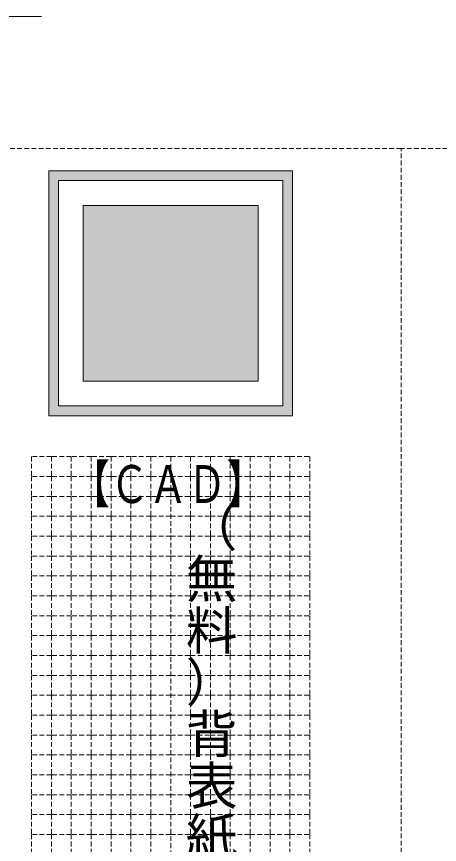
# Model space of a CAD drawing. Units: millimetres on the paper. Extents: x -148 to 354, y -210 to 210.
# Drawn here: x 141.7 to 248.1, y 1.8 to 210 of the extents above; entities that cross this region are included whole.
import ezdxf
from ezdxf.enums import TextEntityAlignment as Align

# ---------------------------------------------------------------- set-up
doc = ezdxf.new("R2010")
doc.units = ezdxf.units.MM
doc.linetypes.add('DASHED1', pattern=[1.8, 1.2, -0.6])
doc.layers.add('0-0', color=3, linetype='DASHED1', lineweight=9)
doc.styles.add('@ＭＳ ゴシック', font='')
doc.styles.add('ＭＳ ゴシック', font='')
doc.styles.get('@ＭＳ ゴシック').set_extended_font_data('@MS Gothic')
doc.styles.get('ＭＳ ゴシック').set_extended_font_data('MS Gothic')

msp = doc.modelspace()

# ---------------------------------------------------------------- linework, layer by layer
at = {"layer": '0-0'}
for p, q in [((238.494, 176.785), (122.494, 176.785)), ((238.494, -126.215), (238.494, 176.785)), ((354.494, 176.785), (238.494, 176.785)), ((170.494, 99.346), (170.494, 94.346)), ((175.494, 99.346), (175.494, 94.346)), ((180.494, 99.346), (180.494, -105.654)), ((185.494, 99.346), (185.494, 94.346)), ((190.494, 99.346), (190.494, 94.346)), ((170.494, 94.346), (170.494, 89.346)), ((175.494, 94.346), (175.494, 89.346)), ((185.494, 94.346), (185.494, 89.346)), ((190.494, 94.346), (190.494, 89.346)), ((170.494, 89.346), (170.494, 84.346)), ((175.494, 89.346), (175.494, 84.346)), ((185.494, 89.346), (185.494, 84.346)), ((190.494, 89.346), (190.494, 84.346)), ((170.494, 84.346), (170.494, 79.346)), ((175.494, 84.346), (175.494, 79.346)), ((185.494, 84.346), (185.494, 79.346)), ((190.494, 84.346), (190.494, 79.346)), ((170.494, 79.346), (170.494, 74.346)), ((175.494, 79.346), (175.494, 74.346)), ((185.494, 79.346), (185.494, 74.346)), ((190.494, 79.346), (190.494, 74.346)), ((170.494, 74.346), (170.494, 69.346)), ((175.494, 74.346), (175.494, 69.346)), ((185.494, 74.346), (185.494, 69.346)), ((190.494, 74.346), (190.494, 69.346)), ((170.494, 69.346), (170.494, 64.346)), ((175.494, 69.346), (175.494, 64.346)), ((185.494, 69.346), (185.494, 64.346)), ((190.494, 69.346), (190.494, 64.346)), ((170.494, 64.346), (170.494, 59.346)), ((175.494, 64.346), (175.494, 59.346)), ((185.494, 64.346), (185.494, 59.346)), ((190.494, 64.346), (190.494, 59.346)), ((170.494, 59.346), (170.494, 54.346)), ((175.494, 59.346), (175.494, 54.346)), ((185.494, 59.346), (185.494, 54.346)), ((190.494, 59.346), (190.494, 54.346)), ((170.494, 54.346), (170.494, 49.346)), ((175.494, 54.346), (175.494, 49.346)), ((185.494, 54.346), (185.494, 49.346)), ((190.494, 54.346), (190.494, 49.346)), ((170.494, 49.346), (170.494, 44.346)), ((175.494, 49.346), (175.494, 44.346)), ((185.494, 49.346), (185.494, 44.346)), ((190.494, 49.346), (190.494, 44.346)), ((170.494, 44.346), (170.494, 39.346)), ((175.494, 44.346), (175.494, 39.346)), ((185.494, 44.346), (185.494, 39.346)), ((190.494, 44.346), (190.494, 39.346)), ((170.494, 39.346), (170.494, 34.346)), ((175.494, 39.346), (175.494, 34.346)), ((185.494, 39.346), (185.494, 34.346)), ((190.494, 39.346), (190.494, 34.346)), ((170.494, 34.346), (170.494, 29.346)), ((175.494, 34.346), (175.494, 29.346)), ((185.494, 34.346), (185.494, 29.346)), ((190.494, 34.346), (190.494, 29.346)), ((170.494, 29.346), (170.494, 24.346)), ((175.494, 29.346), (175.494, 24.346)), ((185.494, 29.346), (185.494, 24.346)), ((190.494, 29.346), (190.494, 24.346)), ((170.494, 24.346), (170.494, 19.346)), ((175.494, 24.346), (175.494, 19.346)), ((185.494, 24.346), (185.494, 19.346)), ((190.494, 24.346), (190.494, 19.346)), ((170.494, 19.346), (170.494, 14.346)), ((175.494, 19.346), (175.494, 14.346)), ((185.494, 19.346), (185.494, 14.346)), ((190.494, 19.346), (190.494, 14.346)), ((170.494, 14.346), (170.494, 9.346)), ((175.494, 14.346), (175.494, 9.346)), ((185.494, 14.346), (185.494, 9.346)), ((190.494, 14.346), (190.494, 9.346)), ((170.494, 9.346), (170.494, 4.346)), ((175.494, 9.346), (175.494, 4.346)), ((185.494, 9.346), (185.494, 4.346)), ((190.494, 9.346), (190.494, 4.346)), ((170.494, 4.346), (170.494, -0.654)), ((175.494, 4.346), (175.494, -0.654)), ((185.494, 4.346), (185.494, -0.654)), ((190.494, 4.346), (190.494, -0.654))]:
    msp.add_line(p, q, dxfattribs=at)
at = {"layer": '0-0', "color": 7, "linetype": 'Continuous'}
for p, q in [((189.135, 171.208), (211.118, 171.208)), ((211.118, 171.208), (211.118, 109.647)), ((152.249, 168.74), (208.739, 168.74)), ((152.249, 112.115), (152.249, 168.74)), ((208.739, 168.74), (208.739, 112.115)), ((208.739, 146.723), (208.739, 168.74)), ((158.443, 162.512), (202.544, 162.512)), ((158.443, 118.343), (158.443, 162.512)), ((158.443, 118.343), (158.443, 162.512)), ((192.431, 162.512), (202.544, 162.512)), ((202.544, 162.512), (202.544, 118.343)), ((149.87, 109.647), (149.87, 131.663)), ((202.544, 118.343), (158.443, 118.343)), ((211.118, 109.647), (149.87, 109.647))]:
    msp.add_line(p, q, dxfattribs=at)
for points in [[(148, 210), (-148, 210), (-148, -210)], [(149.87, 109.647), (149.87, 171.208), (211.118, 171.208)], [(208.739, 112.115), (152.249, 112.115), (174.232, 112.115)]]:
    msp.add_lwpolyline(points, dxfattribs=at)
at = {"layer": '0-0'}
for points in [[(150.494, 99.346), (145.494, 99.346), (145.494, 94.346)], [(155.494, 99.346), (150.494, 99.346), (150.494, 94.346)], [(160.494, 99.346), (155.494, 99.346), (155.494, 94.346)], [(165.494, 99.346), (160.494, 99.346), (160.494, 94.346)], [(170.494, 99.346), (165.494, 99.346), (165.494, 94.346)], [(180.494, 99.346), (175.494, 99.346), (170.494, 99.346)], [(180.494, 99.346), (185.494, 99.346), (190.494, 99.346)], [(190.494, 99.346), (195.494, 99.346), (195.494, 94.346)], [(195.494, 99.346), (200.494, 99.346), (200.494, 94.346)], [(200.494, 99.346), (205.494, 99.346), (205.494, 94.346)], [(205.494, 99.346), (210.494, 99.346), (210.494, 94.346)], [(210.494, 99.346), (215.494, 99.346), (215.494, 94.346)], [(150.494, 94.346), (145.494, 94.346), (145.494, 89.346)], [(155.494, 94.346), (150.494, 94.346), (150.494, 89.346)], [(160.494, 94.346), (155.494, 94.346), (155.494, 89.346)], [(165.494, 94.346), (160.494, 94.346), (160.494, 89.346)], [(170.494, 94.346), (165.494, 94.346), (165.494, 89.346)], [(180.494, 94.346), (175.494, 94.346), (170.494, 94.346)], [(180.494, 94.346), (185.494, 94.346), (190.494, 94.346)], [(190.494, 94.346), (195.494, 94.346), (195.494, 89.346)], [(195.494, 94.346), (200.494, 94.346), (200.494, 89.346)], [(200.494, 94.346), (205.494, 94.346), (205.494, 89.346)], [(205.494, 94.346), (210.494, 94.346), (210.494, 89.346)], [(210.494, 94.346), (215.494, 94.346), (215.494, 89.346)], [(150.494, 89.346), (145.494, 89.346), (145.494, 84.346)], [(155.494, 89.346), (150.494, 89.346), (150.494, 84.346)], [(160.494, 89.346), (155.494, 89.346), (155.494, 84.346)], [(165.494, 89.346), (160.494, 89.346), (160.494, 84.346)], [(170.494, 89.346), (165.494, 89.346), (165.494, 84.346)], [(180.494, 89.346), (175.494, 89.346), (170.494, 89.346)], [(180.494, 89.346), (185.494, 89.346), (190.494, 89.346)], [(190.494, 89.346), (195.494, 89.346), (195.494, 84.346)], [(195.494, 89.346), (200.494, 89.346), (200.494, 84.346)], [(200.494, 89.346), (205.494, 89.346), (205.494, 84.346)], [(205.494, 89.346), (210.494, 89.346), (210.494, 84.346)], [(210.494, 89.346), (215.494, 89.346), (215.494, 84.346)], [(150.494, 84.346), (145.494, 84.346), (145.494, 79.346)], [(155.494, 84.346), (150.494, 84.346), (150.494, 79.346)], [(160.494, 84.346), (155.494, 84.346), (155.494, 79.346)], [(165.494, 84.346), (160.494, 84.346), (160.494, 79.346)], [(170.494, 84.346), (165.494, 84.346), (165.494, 79.346)], [(180.494, 84.346), (175.494, 84.346), (170.494, 84.346)], [(180.494, 84.346), (185.494, 84.346), (190.494, 84.346)], [(190.494, 84.346), (195.494, 84.346), (195.494, 79.346)], [(195.494, 84.346), (200.494, 84.346), (200.494, 79.346)], [(200.494, 84.346), (205.494, 84.346), (205.494, 79.346)], [(205.494, 84.346), (210.494, 84.346), (210.494, 79.346)], [(210.494, 84.346), (215.494, 84.346), (215.494, 79.346)], [(150.494, 79.346), (145.494, 79.346), (145.494, 74.346)], [(155.494, 79.346), (150.494, 79.346), (150.494, 74.346)], [(160.494, 79.346), (155.494, 79.346), (155.494, 74.346)], [(165.494, 79.346), (160.494, 79.346), (160.494, 74.346)], [(170.494, 79.346), (165.494, 79.346), (165.494, 74.346)], [(180.494, 79.346), (175.494, 79.346), (170.494, 79.346)], [(180.494, 79.346), (185.494, 79.346), (190.494, 79.346)], [(190.494, 79.346), (195.494, 79.346), (195.494, 74.346)], [(195.494, 79.346), (200.494, 79.346), (200.494, 74.346)], [(200.494, 79.346), (205.494, 79.346), (205.494, 74.346)], [(205.494, 79.346), (210.494, 79.346), (210.494, 74.346)], [(210.494, 79.346), (215.494, 79.346), (215.494, 74.346)], [(150.494, 74.346), (145.494, 74.346), (145.494, 69.346)], [(155.494, 74.346), (150.494, 74.346), (150.494, 69.346)], [(160.494, 74.346), (155.494, 74.346), (155.494, 69.346)], [(165.494, 74.346), (160.494, 74.346), (160.494, 69.346)], [(170.494, 74.346), (165.494, 74.346), (165.494, 69.346)], [(180.494, 74.346), (175.494, 74.346), (170.494, 74.346)], [(180.494, 74.346), (185.494, 74.346), (190.494, 74.346)], [(190.494, 74.346), (195.494, 74.346), (195.494, 69.346)], [(195.494, 74.346), (200.494, 74.346), (200.494, 69.346)], [(200.494, 74.346), (205.494, 74.346), (205.494, 69.346)], [(205.494, 74.346), (210.494, 74.346), (210.494, 69.346)], [(210.494, 74.346), (215.494, 74.346), (215.494, 69.346)], [(150.494, 69.346), (145.494, 69.346), (145.494, 64.346)], [(155.494, 69.346), (150.494, 69.346), (150.494, 64.346)], [(160.494, 69.346), (155.494, 69.346), (155.494, 64.346)], [(165.494, 69.346), (160.494, 69.346), (160.494, 64.346)], [(170.494, 69.346), (165.494, 69.346), (165.494, 64.346)], [(180.494, 69.346), (175.494, 69.346), (170.494, 69.346)], [(180.494, 69.346), (185.494, 69.346), (190.494, 69.346)], [(190.494, 69.346), (195.494, 69.346), (195.494, 64.346)], [(195.494, 69.346), (200.494, 69.346), (200.494, 64.346)], [(200.494, 69.346), (205.494, 69.346), (205.494, 64.346)], [(205.494, 69.346), (210.494, 69.346), (210.494, 64.346)], [(210.494, 69.346), (215.494, 69.346), (215.494, 64.346)], [(150.494, 64.346), (145.494, 64.346), (145.494, 59.346)], [(155.494, 64.346), (150.494, 64.346), (150.494, 59.346)], [(160.494, 64.346), (155.494, 64.346), (155.494, 59.346)], [(165.494, 64.346), (160.494, 64.346), (160.494, 59.346)], [(170.494, 64.346), (165.494, 64.346), (165.494, 59.346)], [(180.494, 64.346), (175.494, 64.346), (170.494, 64.346)], [(180.494, 64.346), (185.494, 64.346), (190.494, 64.346)], [(190.494, 64.346), (195.494, 64.346), (195.494, 59.346)], [(195.494, 64.346), (200.494, 64.346), (200.494, 59.346)], [(200.494, 64.346), (205.494, 64.346), (205.494, 59.346)], [(205.494, 64.346), (210.494, 64.346), (210.494, 59.346)], [(210.494, 64.346), (215.494, 64.346), (215.494, 59.346)], [(150.494, 59.346), (145.494, 59.346), (145.494, 54.346)], [(155.494, 59.346), (150.494, 59.346), (150.494, 54.346)], [(160.494, 59.346), (155.494, 59.346), (155.494, 54.346)], [(165.494, 59.346), (160.494, 59.346), (160.494, 54.346)], [(170.494, 59.346), (165.494, 59.346), (165.494, 54.346)], [(180.494, 59.346), (175.494, 59.346), (170.494, 59.346)], [(180.494, 59.346), (185.494, 59.346), (190.494, 59.346)], [(190.494, 59.346), (195.494, 59.346), (195.494, 54.346)], [(195.494, 59.346), (200.494, 59.346), (200.494, 54.346)], [(200.494, 59.346), (205.494, 59.346), (205.494, 54.346)], [(205.494, 59.346), (210.494, 59.346), (210.494, 54.346)], [(210.494, 59.346), (215.494, 59.346), (215.494, 54.346)], [(150.494, 54.346), (145.494, 54.346), (145.494, 49.346)], [(155.494, 54.346), (150.494, 54.346), (150.494, 49.346)], [(160.494, 54.346), (155.494, 54.346), (155.494, 49.346)], [(165.494, 54.346), (160.494, 54.346), (160.494, 49.346)], [(170.494, 54.346), (165.494, 54.346), (165.494, 49.346)], [(180.494, 54.346), (175.494, 54.346), (170.494, 54.346)], [(180.494, 54.346), (185.494, 54.346), (190.494, 54.346)], [(190.494, 54.346), (195.494, 54.346), (195.494, 49.346)], [(195.494, 54.346), (200.494, 54.346), (200.494, 49.346)], [(200.494, 54.346), (205.494, 54.346), (205.494, 49.346)], [(205.494, 54.346), (210.494, 54.346), (210.494, 49.346)], [(210.494, 54.346), (215.494, 54.346), (215.494, 49.346)], [(150.494, 49.346), (145.494, 49.346), (145.494, 44.346)], [(155.494, 49.346), (150.494, 49.346), (150.494, 44.346)], [(160.494, 49.346), (155.494, 49.346), (155.494, 44.346)], [(165.494, 49.346), (160.494, 49.346), (160.494, 44.346)], [(170.494, 49.346), (165.494, 49.346), (165.494, 44.346)], [(180.494, 49.346), (175.494, 49.346), (170.494, 49.346)], [(180.494, 49.346), (185.494, 49.346), (190.494, 49.346)], [(190.494, 49.346), (195.494, 49.346), (195.494, 44.346)], [(195.494, 49.346), (200.494, 49.346), (200.494, 44.346)], [(200.494, 49.346), (205.494, 49.346), (205.494, 44.346)], [(205.494, 49.346), (210.494, 49.346), (210.494, 44.346)], [(210.494, 49.346), (215.494, 49.346), (215.494, 44.346)], [(150.494, 44.346), (145.494, 44.346), (145.494, 39.346)], [(155.494, 44.346), (150.494, 44.346), (150.494, 39.346)], [(160.494, 44.346), (155.494, 44.346), (155.494, 39.346)], [(165.494, 44.346), (160.494, 44.346), (160.494, 39.346)], [(170.494, 44.346), (165.494, 44.346), (165.494, 39.346)], [(180.494, 44.346), (175.494, 44.346), (170.494, 44.346)], [(180.494, 44.346), (185.494, 44.346), (190.494, 44.346)], [(190.494, 44.346), (195.494, 44.346), (195.494, 39.346)], [(195.494, 44.346), (200.494, 44.346), (200.494, 39.346)], [(200.494, 44.346), (205.494, 44.346), (205.494, 39.346)], [(205.494, 44.346), (210.494, 44.346), (210.494, 39.346)], [(210.494, 44.346), (215.494, 44.346), (215.494, 39.346)], [(150.494, 39.346), (145.494, 39.346), (145.494, 34.346)], [(155.494, 39.346), (150.494, 39.346), (150.494, 34.346)], [(160.494, 39.346), (155.494, 39.346), (155.494, 34.346)], [(165.494, 39.346), (160.494, 39.346), (160.494, 34.346)], [(170.494, 39.346), (165.494, 39.346), (165.494, 34.346)], [(180.494, 39.346), (175.494, 39.346), (170.494, 39.346)], [(180.494, 39.346), (185.494, 39.346), (190.494, 39.346)], [(190.494, 39.346), (195.494, 39.346), (195.494, 34.346)], [(195.494, 39.346), (200.494, 39.346), (200.494, 34.346)], [(200.494, 39.346), (205.494, 39.346), (205.494, 34.346)], [(205.494, 39.346), (210.494, 39.346), (210.494, 34.346)], [(210.494, 39.346), (215.494, 39.346), (215.494, 34.346)], [(150.494, 34.346), (145.494, 34.346), (145.494, 29.346)], [(155.494, 34.346), (150.494, 34.346), (150.494, 29.346)], [(160.494, 34.346), (155.494, 34.346), (155.494, 29.346)], [(165.494, 34.346), (160.494, 34.346), (160.494, 29.346)], [(170.494, 34.346), (165.494, 34.346), (165.494, 29.346)], [(180.494, 34.346), (175.494, 34.346), (170.494, 34.346)], [(180.494, 34.346), (185.494, 34.346), (190.494, 34.346)], [(190.494, 34.346), (195.494, 34.346), (195.494, 29.346)], [(195.494, 34.346), (200.494, 34.346), (200.494, 29.346)], [(200.494, 34.346), (205.494, 34.346), (205.494, 29.346)], [(205.494, 34.346), (210.494, 34.346), (210.494, 29.346)], [(210.494, 34.346), (215.494, 34.346), (215.494, 29.346)], [(150.494, 29.346), (145.494, 29.346), (145.494, 24.346)], [(155.494, 29.346), (150.494, 29.346), (150.494, 24.346)], [(160.494, 29.346), (155.494, 29.346), (155.494, 24.346)], [(165.494, 29.346), (160.494, 29.346), (160.494, 24.346)], [(170.494, 29.346), (165.494, 29.346), (165.494, 24.346)], [(180.494, 29.346), (175.494, 29.346), (170.494, 29.346)], [(180.494, 29.346), (185.494, 29.346), (190.494, 29.346)], [(190.494, 29.346), (195.494, 29.346), (195.494, 24.346)], [(195.494, 29.346), (200.494, 29.346), (200.494, 24.346)], [(200.494, 29.346), (205.494, 29.346), (205.494, 24.346)], [(205.494, 29.346), (210.494, 29.346), (210.494, 24.346)], [(210.494, 29.346), (215.494, 29.346), (215.494, 24.346)], [(150.494, 24.346), (145.494, 24.346), (145.494, 19.346)], [(155.494, 24.346), (150.494, 24.346), (150.494, 19.346)], [(160.494, 24.346), (155.494, 24.346), (155.494, 19.346)], [(165.494, 24.346), (160.494, 24.346), (160.494, 19.346)], [(170.494, 24.346), (165.494, 24.346), (165.494, 19.346)], [(180.494, 24.346), (175.494, 24.346), (170.494, 24.346)], [(180.494, 24.346), (185.494, 24.346), (190.494, 24.346)], [(190.494, 24.346), (195.494, 24.346), (195.494, 19.346)], [(195.494, 24.346), (200.494, 24.346), (200.494, 19.346)], [(200.494, 24.346), (205.494, 24.346), (205.494, 19.346)], [(205.494, 24.346), (210.494, 24.346), (210.494, 19.346)], [(210.494, 24.346), (215.494, 24.346), (215.494, 19.346)], [(150.494, 19.346), (145.494, 19.346), (145.494, 14.346)], [(155.494, 19.346), (150.494, 19.346), (150.494, 14.346)], [(160.494, 19.346), (155.494, 19.346), (155.494, 14.346)], [(165.494, 19.346), (160.494, 19.346), (160.494, 14.346)], [(170.494, 19.346), (165.494, 19.346), (165.494, 14.346)], [(180.494, 19.346), (175.494, 19.346), (170.494, 19.346)], [(180.494, 19.346), (185.494, 19.346), (190.494, 19.346)], [(190.494, 19.346), (195.494, 19.346), (195.494, 14.346)], [(195.494, 19.346), (200.494, 19.346), (200.494, 14.346)], [(200.494, 19.346), (205.494, 19.346), (205.494, 14.346)], [(205.494, 19.346), (210.494, 19.346), (210.494, 14.346)], [(210.494, 19.346), (215.494, 19.346), (215.494, 14.346)], [(150.494, 14.346), (145.494, 14.346), (145.494, 9.346)], [(155.494, 14.346), (150.494, 14.346), (150.494, 9.346)], [(160.494, 14.346), (155.494, 14.346), (155.494, 9.346)], [(165.494, 14.346), (160.494, 14.346), (160.494, 9.346)], [(170.494, 14.346), (165.494, 14.346), (165.494, 9.346)], [(180.494, 14.346), (175.494, 14.346), (170.494, 14.346)], [(180.494, 14.346), (185.494, 14.346), (190.494, 14.346)], [(190.494, 14.346), (195.494, 14.346), (195.494, 9.346)], [(195.494, 14.346), (200.494, 14.346), (200.494, 9.346)], [(200.494, 14.346), (205.494, 14.346), (205.494, 9.346)], [(205.494, 14.346), (210.494, 14.346), (210.494, 9.346)], [(210.494, 14.346), (215.494, 14.346), (215.494, 9.346)], [(150.494, 9.346), (145.494, 9.346), (145.494, 4.346)], [(155.494, 9.346), (150.494, 9.346), (150.494, 4.346)], [(160.494, 9.346), (155.494, 9.346), (155.494, 4.346)], [(165.494, 9.346), (160.494, 9.346), (160.494, 4.346)], [(170.494, 9.346), (165.494, 9.346), (165.494, 4.346)], [(180.494, 9.346), (175.494, 9.346), (170.494, 9.346)], [(180.494, 9.346), (185.494, 9.346), (190.494, 9.346)], [(190.494, 9.346), (195.494, 9.346), (195.494, 4.346)], [(195.494, 9.346), (200.494, 9.346), (200.494, 4.346)], [(200.494, 9.346), (205.494, 9.346), (205.494, 4.346)], [(205.494, 9.346), (210.494, 9.346), (210.494, 4.346)], [(210.494, 9.346), (215.494, 9.346), (215.494, 4.346)], [(150.494, 4.346), (145.494, 4.346), (145.494, -0.654)], [(155.494, 4.346), (150.494, 4.346), (150.494, -0.654)], [(160.494, 4.346), (155.494, 4.346), (155.494, -0.654)], [(165.494, 4.346), (160.494, 4.346), (160.494, -0.654)], [(170.494, 4.346), (165.494, 4.346), (165.494, -0.654)], [(180.494, 4.346), (175.494, 4.346), (170.494, 4.346)], [(180.494, 4.346), (185.494, 4.346), (190.494, 4.346)], [(190.494, 4.346), (195.494, 4.346), (195.494, -0.654)], [(195.494, 4.346), (200.494, 4.346), (200.494, -0.654)], [(200.494, 4.346), (205.494, 4.346), (205.494, -0.654)], [(205.494, 4.346), (210.494, 4.346), (210.494, -0.654)], [(210.494, 4.346), (215.494, 4.346), (215.494, -0.654)]]:
    msp.add_lwpolyline(points, dxfattribs=at)
at = {"layer": '0-0', "color": 7}
for points in [[(149.87, 171.208), (152.249, 168.74), (149.87, 109.647), (152.249, 112.115)], [(211.118, 171.208), (149.87, 171.208), (152.249, 168.74)], [(211.118, 171.208), (152.249, 168.74), (208.739, 168.74)], [(211.118, 171.208), (208.739, 168.74), (208.739, 112.115)], [(208.739, 112.115), (211.118, 109.647), (211.118, 171.208)], [(152.249, 112.115), (149.87, 109.647), (211.118, 109.647)], [(208.739, 112.115), (152.249, 112.115), (211.118, 109.647)]]:
    msp.add_solid(points, dxfattribs=at)
at = {"layer": '0-0'}
msp.add_solid([(158.443, 162.512), (202.544, 162.512), (158.443, 118.343), (202.544, 118.343)], dxfattribs=at)

# ---------------------------------------------------------------- texts
at = {"layer": '0-0', "color": 7, "style": 'ＭＳ ゴシック', "width": 0.75}
msp.add_text('【ＣＡＤ】', height=9.531, dxfattribs=at).set_placement((155.494, 84.831), align=Align.BOTTOM_LEFT)
at = {"layer": '0-0', "color": 7, "style": '@ＭＳ ゴシック'}
msp.add_text('（無料）背表紙テンプレート', height=9.531, rotation=270, dxfattribs=at).set_placement((182.994, 88.285), align=Align.BOTTOM_LEFT)

doc.saveas('drawing.dxf')
